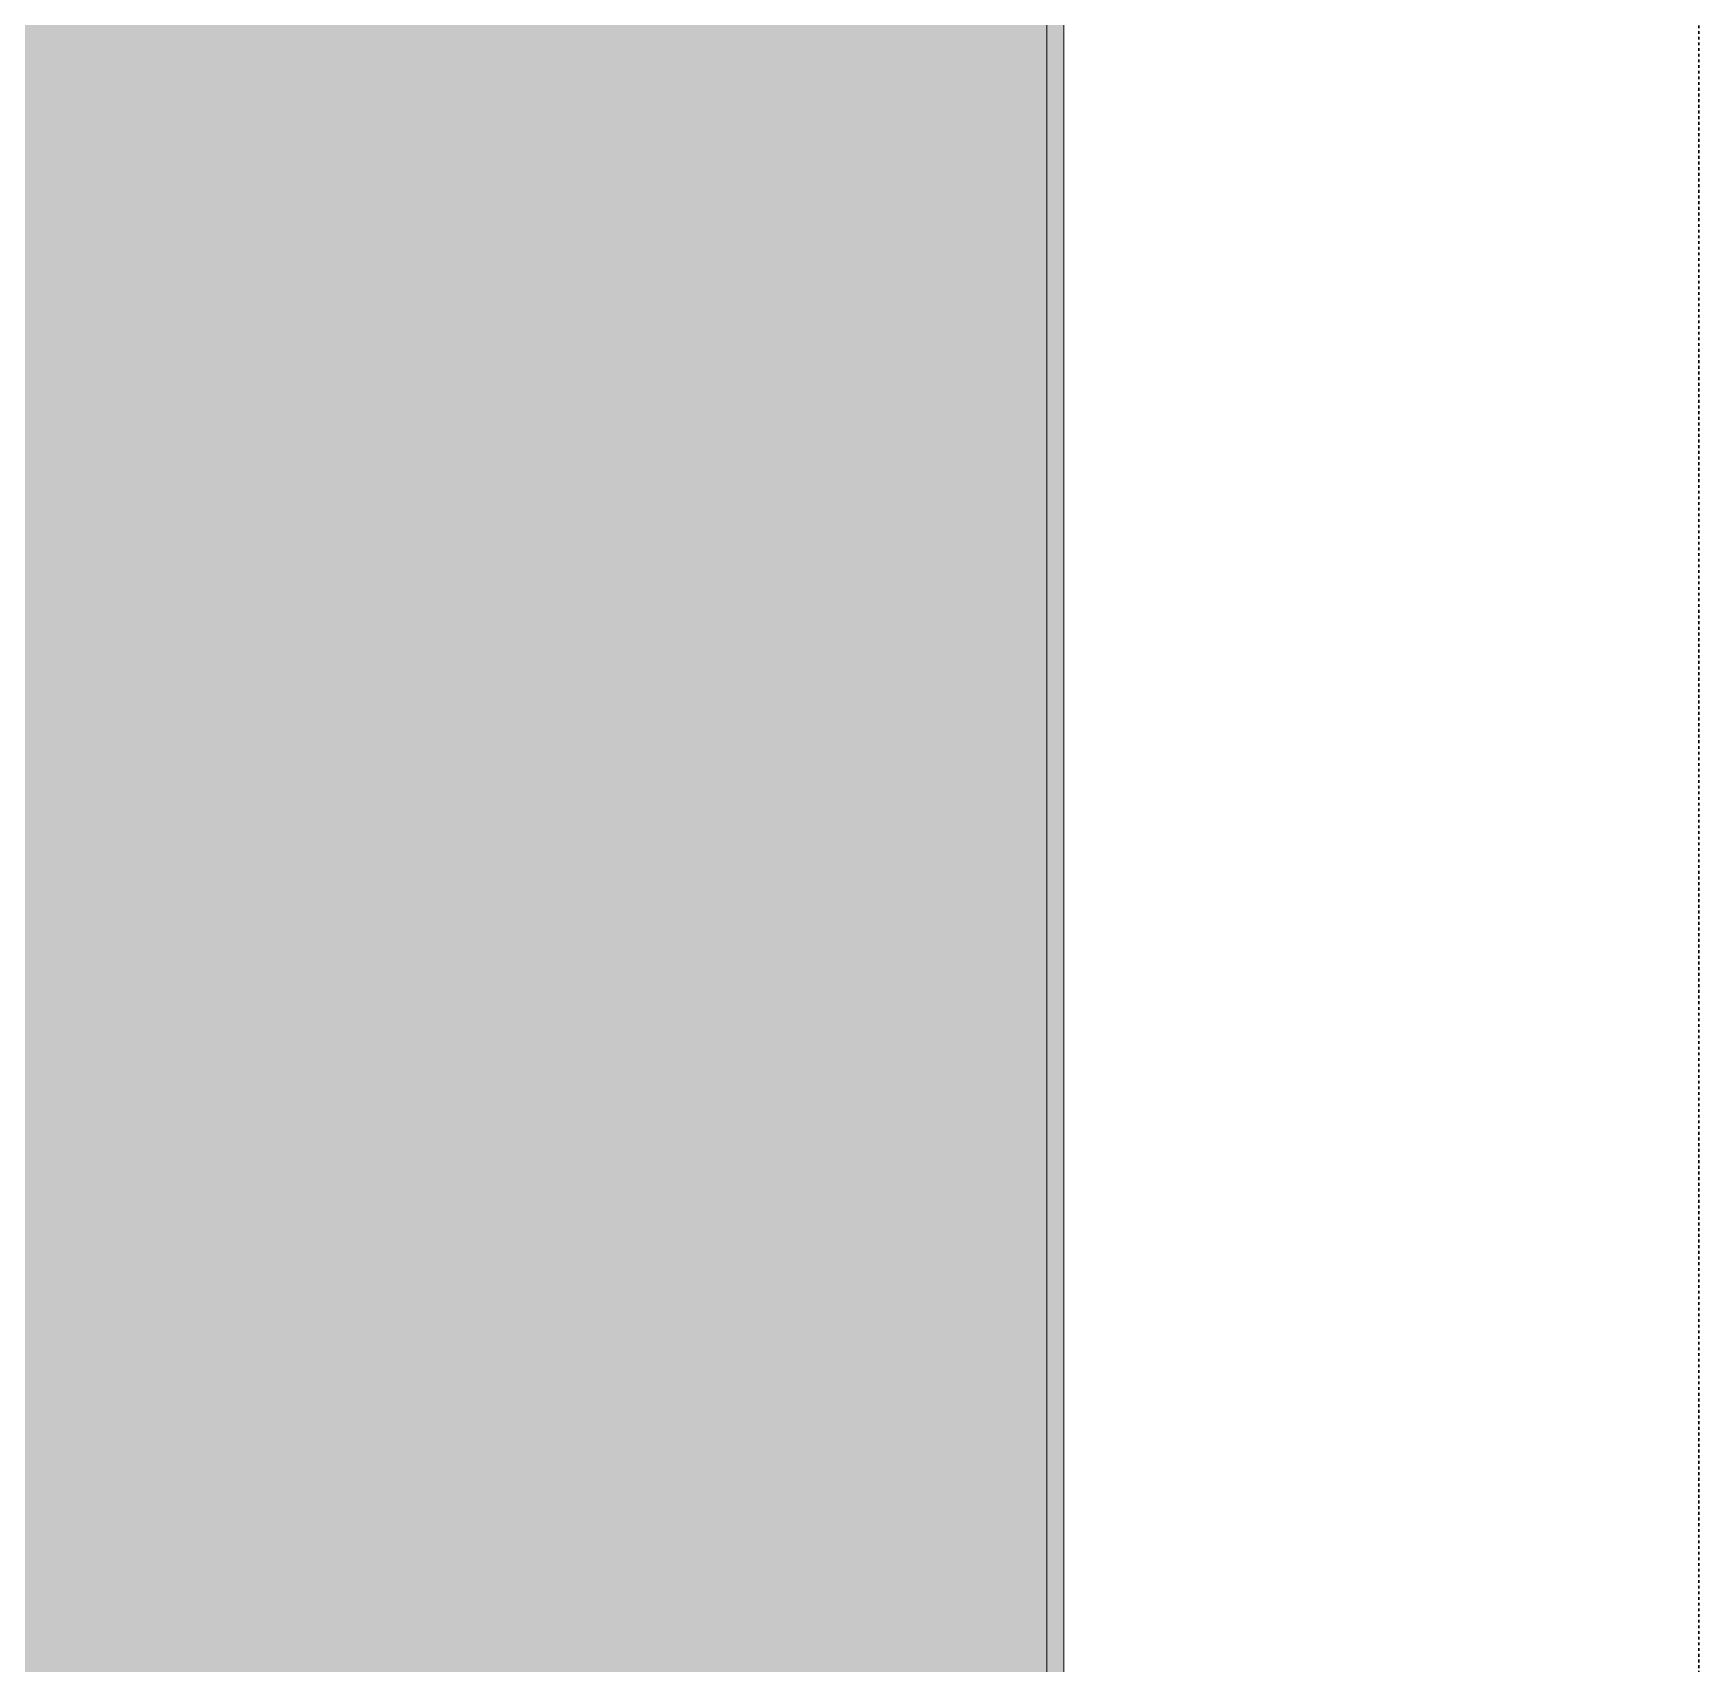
# Model space of a CAD drawing. Header units: inches. Extents: x 9391 to 11530, y 1186 to 2858.
# Drawn here: x 11302.6 to 11376, y 2220.8 to 2292.6 of the extents above; entities that cross this region are included whole.
import ezdxf

# ---------------------------------------------------------------- set-up
doc = ezdxf.new("R2010")
doc.units = ezdxf.units.IN
doc.header["$MEASUREMENT"] = 0
doc.linetypes.add('Aligning Line 1_8_', pattern=[0.25, 0.125, -0.125])
for name, color, linetype, lineweight in [('A-ROOF', 132, 'Continuous', 13), ('A-ROOF-1', 132, 'Continuous', 5), ('A-ROOF-OTLN', 132, 'Continuous', 9), ('A-ROOF-OTLN-1', 132, 'Continuous', 5), ('G-ANNO-SYMB', 111, 'Aligning Line 1_8_', 30)]:
    doc.layers.add(name, color=color, linetype=linetype, lineweight=lineweight)

msp = doc.modelspace()

# ---------------------------------------------------------------- hatches: boundary and pattern name
at = {"layer": 'A-ROOF-1'}
msp.add_hatch(color=256, dxfattribs=at).paths.add_polyline_path([(11003.797, 1464.457), (11347.295, 1464.457), (11347.295, 2364.457), (11065.88, 2364.457), (11065.88, 2320.082), (11114.504, 2320.082), (11114.504, 2312.082), (11029.849, 2312.082), (11029.849, 1524.457), (10997.849, 1524.457), (10997.849, 1464.457)], flags=0)
at = {"layer": 'A-ROOF-OTLN-1'}
msp.add_hatch(color=256, dxfattribs=at).paths.add_polyline_path([(11348.045, 1464.457), (11348.045, 2364.457), (11347.295, 2364.457), (11347.295, 1464.457)], flags=0)

# ---------------------------------------------------------------- linework, layer by layer
at = {"layer": 'A-ROOF'}
msp.add_line((11347.295, 1464.457), (11347.295, 2364.457), dxfattribs=at)
at = {"layer": 'A-ROOF-OTLN'}
msp.add_line((11348.045, 1464.457), (11348.045, 2364.457), dxfattribs=at)
at = {"layer": 'G-ANNO-SYMB'}
msp.add_line((11376.017, 2698.719), (11376.017, 1339.74), dxfattribs=at)

doc.saveas('drawing.dxf')
